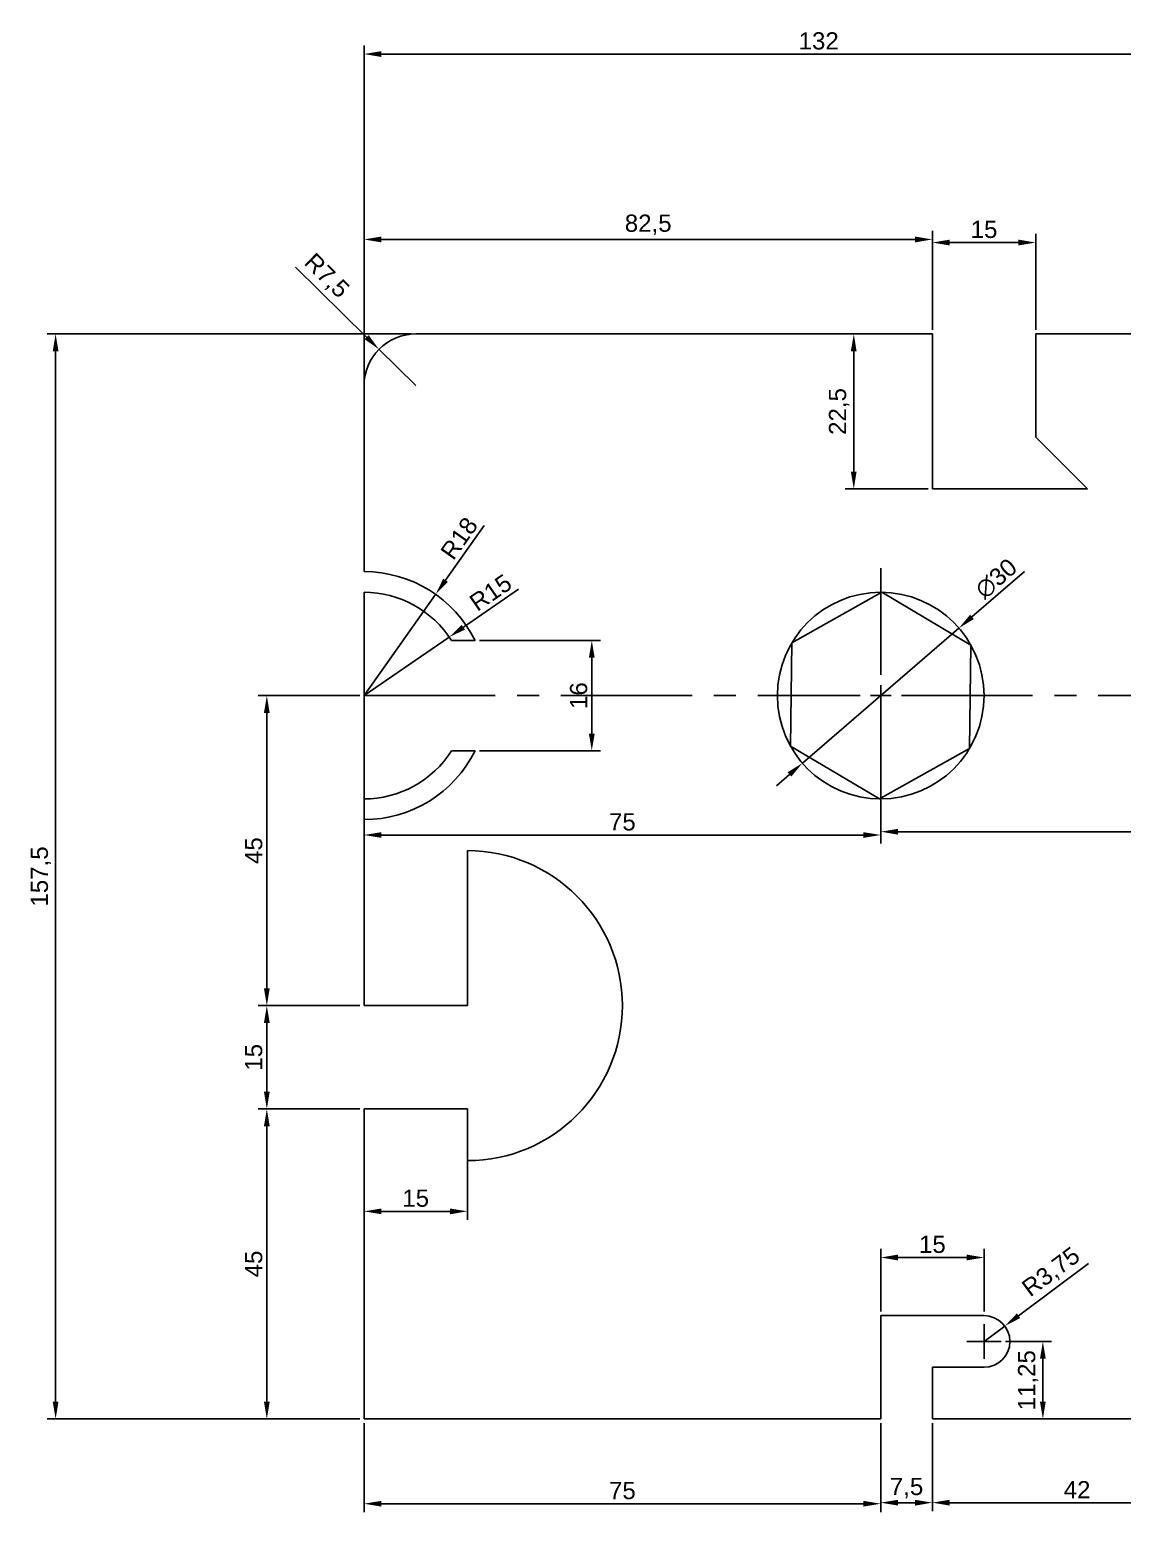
# Model space of a CAD drawing. Header units: millimetres. Extents: x 0 to 660, y 0 to 421.
# Drawn here: x 317.7 to 476.3, y 183.9 to 399.1 of the extents above; entities that cross this region are included whole.
import ezdxf

# ---------------------------------------------------------------- set-up
doc = ezdxf.new("R2010")
doc.units = ezdxf.units.MM
doc.linetypes.add('CENTER2', pattern=[28.575, 19.05, -3.175, 3.175, -3.175])
doc.styles.get("Standard").update_dxf_attribs({"font": 'arial.ttf'})
doc.dimstyles.new('ISO-25', dxfattribs={"dimtxt": 2.5, "dimasz": 2.5, "dimexe": 1.25, "dimexo": 0.625, "dimtad": 1, "dimtxsty": 'Standard', "dimcen": 2.5, "dimadec": 0, "dimazin": 0, "dimtfac": 1, "dimtmove": 0, "dimatfit": 3, "dimfxl": 1, "dimarcsym": 0})

# ---------------------------------------------------------------- blocks, each defined once
blk = doc.blocks.new('*D73')
at = {"color": 0, "lineweight": -2, "transparency": 16777216}
for p, q in [((366.21, 196.81), (366.21, 183.89)), ((441.21, 196.81), (441.21, 183.89)), ((368.71, 185.14), (438.71, 185.14))]:
    blk.add_line(p, q, dxfattribs=at)
at = {"color": 0, "transparency": 16777216}
for points in [[(368.71, 185.55), (368.71, 184.72), (366.21, 185.14)], [(438.71, 185.55), (438.71, 184.72), (441.21, 185.14)]]:
    blk.add_solid(points, dxfattribs=at)
at = {"layer": 'Defpoints', "color": 0, "transparency": 16777216}
for p in [(366.21, 197.44), (441.21, 197.44), (441.21, 185.14)]:
    blk.add_point(p, dxfattribs=at)
at = {"color": 0, "transparency": 16777216, "insert": (403.71, 187.03), "char_height": 2.5, "attachment_point": 5}
blk.add_mtext('75', dxfattribs=at)
blk = doc.blocks.new('*D74')
at = {"color": 0, "lineweight": -2, "transparency": 16777216}
for p, q in [((441.21, 213.06), (441.21, 222.13)), ((456.21, 213.06), (456.21, 222.13)), ((443.71, 220.88), (453.71, 220.88))]:
    blk.add_line(p, q, dxfattribs=at)
at = {"color": 0, "transparency": 16777216}
for points in [[(443.71, 221.3), (443.71, 220.46), (441.21, 220.88)], [(453.71, 221.3), (453.71, 220.46), (456.21, 220.88)]]:
    blk.add_solid(points, dxfattribs=at)
at = {"layer": 'Defpoints', "color": 0, "transparency": 16777216}
for p in [(456.21, 220.88), (441.21, 212.44), (456.21, 212.44)]:
    blk.add_point(p, dxfattribs=at)
at = {"color": 0, "transparency": 16777216, "insert": (448.71, 222.78), "char_height": 2.5, "attachment_point": 5}
blk.add_mtext('15', dxfattribs=at)
blk = doc.blocks.new('*D75')
at = {"color": 0, "lineweight": -2, "transparency": 16777216}
for p, q in [((441.21, 196.81), (441.21, 184.04)), ((448.71, 196.81), (448.71, 184.04)), ((443.71, 185.29), (446.21, 185.29))]:
    blk.add_line(p, q, dxfattribs=at)
at = {"color": 0, "transparency": 16777216}
for points in [[(443.71, 185.71), (443.71, 184.87), (441.21, 185.29)], [(446.21, 185.71), (446.21, 184.87), (448.71, 185.29)]]:
    blk.add_solid(points, dxfattribs=at)
at = {"layer": 'Defpoints', "color": 0, "transparency": 16777216}
for p in [(441.21, 197.44), (448.71, 197.44), (448.71, 185.29)]:
    blk.add_point(p, dxfattribs=at)
at = {"color": 0, "transparency": 16777216, "insert": (444.96, 187.41), "char_height": 2.5, "attachment_point": 5}
blk.add_mtext('7,5', dxfattribs=at)
blk = doc.blocks.new('*D76')
at = {"color": 0, "lineweight": -2, "transparency": 16777216}
for p, q in [((448.71, 196.81), (448.71, 184.04)), ((490.71, 196.81), (490.71, 184.04)), ((451.21, 185.29), (488.21, 185.29))]:
    blk.add_line(p, q, dxfattribs=at)
at = {"color": 0, "transparency": 16777216}
for points in [[(451.21, 185.71), (451.21, 184.87), (448.71, 185.29)], [(488.21, 185.71), (488.21, 184.87), (490.71, 185.29)]]:
    blk.add_solid(points, dxfattribs=at)
at = {"layer": 'Defpoints', "color": 0, "transparency": 16777216}
for p in [(448.71, 197.44), (490.71, 197.44), (490.71, 185.29)]:
    blk.add_point(p, dxfattribs=at)
at = {"color": 0, "transparency": 16777216, "insert": (469.71, 187.17), "char_height": 2.5, "attachment_point": 5}
blk.add_mtext('42', dxfattribs=at)
blk = doc.blocks.new('*D88')
at = {"color": 0, "lineweight": -2, "transparency": 16777216}
for p, q in [((459.34, 208.69), (466, 208.69)), ((464.75, 206.19), (464.75, 199.94)), ((464.12, 197.44), (463.5, 197.44))]:
    blk.add_line(p, q, dxfattribs=at)
at = {"color": 0, "transparency": 16777216}
for points in [[(464.33, 206.19), (465.16, 206.19), (464.75, 208.69)], [(464.33, 199.94), (465.16, 199.94), (464.75, 197.44)]]:
    blk.add_solid(points, dxfattribs=at)
at = {"layer": 'Defpoints', "color": 0, "transparency": 16777216}
for p in [(458.71, 208.69), (464.75, 197.44), (464.75, 197.44)]:
    blk.add_point(p, dxfattribs=at)
at = {"color": 0, "transparency": 16777216, "insert": (462.62, 203.06), "char_height": 2.5, "attachment_point": 5, "rotation": 90}
blk.add_mtext('11,25', dxfattribs=at)
blk = doc.blocks.new('*D89')
at = {"color": 0, "lineweight": -2, "transparency": 16777216}
for p, q in [((471.37, 219.99), (461.22, 212.42)), ((456.21, 208.69), (459.22, 210.93))]:
    blk.add_line(p, q, dxfattribs=at)
at = {"color": 0, "transparency": 16777216}
blk.add_solid([(460.97, 212.76), (461.47, 212.09), (459.22, 210.93)], dxfattribs=at)
at = {"layer": 'Defpoints', "color": 0, "transparency": 16777216}
for p in [(459.22, 210.93), (456.21, 208.69)]:
    blk.add_point(p, dxfattribs=at)
at = {"color": 0, "transparency": 16777216, "insert": (466.03, 218.66), "char_height": 2.5, "attachment_point": 5, "rotation": 36.6908}
blk.add_mtext('R3,75', dxfattribs=at)
blk = doc.blocks.new('*D101')
at = {"color": 0, "lineweight": -2, "transparency": 16777216}
for p, q in [((437.92, 354.94), (438.55, 354.94)), ((437.3, 334.94), (437.3, 352.44)), ((448.09, 332.44), (436.05, 332.44))]:
    blk.add_line(p, q, dxfattribs=at)
at = {"color": 0, "transparency": 16777216}
for points in [[(436.88, 352.44), (437.71, 352.44), (437.3, 354.94)], [(436.88, 334.94), (437.71, 334.94), (437.3, 332.44)]]:
    blk.add_solid(points, dxfattribs=at)
at = {"layer": 'Defpoints', "color": 0, "transparency": 16777216}
for p in [(437.3, 354.94), (437.3, 354.94), (448.71, 332.44)]:
    blk.add_point(p, dxfattribs=at)
at = {"color": 0, "transparency": 16777216, "insert": (435.17, 343.69), "char_height": 2.5, "attachment_point": 5, "rotation": 90}
blk.add_mtext('22,5', dxfattribs=at)
blk = doc.blocks.new('*D102')
at = {"color": 0, "lineweight": -2, "transparency": 16777216}
for p, q in [((448.71, 355.56), (448.71, 369.46)), ((451.21, 368.21), (461.21, 368.21)), ((463.71, 355.56), (463.71, 369.46))]:
    blk.add_line(p, q, dxfattribs=at)
at = {"color": 0, "transparency": 16777216}
for points in [[(451.21, 368.63), (451.21, 367.79), (448.71, 368.21)], [(461.21, 368.63), (461.21, 367.79), (463.71, 368.21)]]:
    blk.add_solid(points, dxfattribs=at)
at = {"layer": 'Defpoints', "color": 0, "transparency": 16777216}
for p in [(463.71, 368.21), (448.71, 354.94), (463.71, 354.94)]:
    blk.add_point(p, dxfattribs=at)
at = {"color": 0, "transparency": 16777216, "insert": (456.21, 370.11), "char_height": 2.5, "attachment_point": 5}
blk.add_mtext('15', dxfattribs=at)
blk = doc.blocks.new('*D104')
at = {"color": 0, "lineweight": -2, "transparency": 16777216}
for p, q in [((366.21, 348.06), (366.21, 396.82)), ((498.21, 396.2), (498.21, 396.82)), ((368.71, 395.57), (495.71, 395.57))]:
    blk.add_line(p, q, dxfattribs=at)
at = {"color": 0, "transparency": 16777216}
for points in [[(368.71, 395.99), (368.71, 395.15), (366.21, 395.57)], [(495.71, 395.99), (495.71, 395.15), (498.21, 395.57)]]:
    blk.add_solid(points, dxfattribs=at)
at = {"layer": 'Defpoints', "color": 0, "transparency": 16777216}
for p in [(498.21, 395.57), (498.21, 395.57), (366.21, 347.44)]:
    blk.add_point(p, dxfattribs=at)
at = {"color": 0, "transparency": 16777216, "insert": (432.21, 397.47), "char_height": 2.5, "attachment_point": 5}
blk.add_mtext('132', dxfattribs=at)
blk = doc.blocks.new('*D105')
at = {"color": 0, "lineweight": -2, "transparency": 16777216}
for p, q in [((462.1, 320.46), (454.46, 313.87)), ((429.85, 292.64), (452.57, 312.24)), ((427.96, 291.01), (426.07, 289.37))]:
    blk.add_line(p, q, dxfattribs=at)
at = {"color": 0, "transparency": 16777216}
for points in [[(454.19, 314.19), (454.73, 313.56), (452.57, 312.24)], [(427.69, 291.32), (428.23, 290.69), (429.85, 292.64)]]:
    blk.add_solid(points, dxfattribs=at)
at = {"layer": 'Defpoints', "color": 0, "transparency": 16777216}
for p in [(452.57, 312.24), (429.85, 292.64)]:
    blk.add_point(p, dxfattribs=at)
at = {"color": 0, "transparency": 16777216, "insert": (457.98, 319.42), "char_height": 2.5, "attachment_point": 5, "rotation": 40.7919}
blk.add_mtext('∅30', dxfattribs=at)
blk = doc.blocks.new('*U107')
at = {"color": 0, "linetype": 'CENTER2', "transparency": 16777216}
for p, q in [((0, 3), (0, 18.5)), ((-75, 0), (-3, 0)), ((3, 0), (119.42, 0)), ((0, -18.5), (0, -3))]:
    blk.add_line(p, q, dxfattribs=at)
at = {"color": 0, "linetype": 'Continuous', "transparency": 16777216}
for p, q in [((-1.5, 0), (1.5, 0)), ((0, -1.5), (0, 1.5))]:
    blk.add_line(p, q, dxfattribs=at)
blk = doc.blocks.new('*D108')
at = {"color": 0, "lineweight": -2, "transparency": 16777216}
for p, q in [((441.21, 301.81), (441.21, 281.44)), ((531.21, 301.81), (531.21, 281.44)), ((528.71, 282.69), (443.71, 282.69))]:
    blk.add_line(p, q, dxfattribs=at)
at = {"color": 0, "transparency": 16777216}
for points in [[(443.71, 283.1), (443.71, 282.27), (441.21, 282.69)], [(528.71, 283.1), (528.71, 282.27), (531.21, 282.69)]]:
    blk.add_solid(points, dxfattribs=at)
at = {"layer": 'Defpoints', "color": 0, "transparency": 16777216}
for p in [(441.21, 302.44), (531.21, 302.44), (441.21, 282.69)]:
    blk.add_point(p, dxfattribs=at)
at = {"color": 0, "transparency": 16777216, "insert": (486.21, 284.59), "char_height": 2.5, "attachment_point": 5}
blk.add_mtext('90', dxfattribs=at)
blk = doc.blocks.new('*D109')
at = {"color": 0, "lineweight": -2, "transparency": 16777216}
for p, q in [((366.21, 301.81), (366.21, 280.96)), ((441.21, 301.81), (441.21, 280.96)), ((368.71, 282.21), (438.71, 282.21))]:
    blk.add_line(p, q, dxfattribs=at)
at = {"color": 0, "transparency": 16777216}
for points in [[(368.71, 282.62), (368.71, 281.79), (366.21, 282.21)], [(438.71, 282.62), (438.71, 281.79), (441.21, 282.21)]]:
    blk.add_solid(points, dxfattribs=at)
at = {"layer": 'Defpoints', "color": 0, "transparency": 16777216}
for p in [(366.21, 302.44), (441.21, 302.44), (441.21, 282.21)]:
    blk.add_point(p, dxfattribs=at)
at = {"color": 0, "transparency": 16777216, "insert": (403.71, 284.1), "char_height": 2.5, "attachment_point": 5}
blk.add_mtext('75', dxfattribs=at)
blk = doc.blocks.new('*D110')
at = {"color": 0, "lineweight": -2, "transparency": 16777216}
for p, q in [((388.65, 317.88), (380.63, 312.36)), ((366.21, 302.44), (378.57, 310.94))]:
    blk.add_line(p, q, dxfattribs=at)
at = {"color": 0, "transparency": 16777216}
blk.add_solid([(380.39, 312.7), (380.86, 312.02), (378.57, 310.94)], dxfattribs=at)
at = {"layer": 'Defpoints', "color": 0, "transparency": 16777216}
for p in [(378.57, 310.94), (366.21, 302.44)]:
    blk.add_point(p, dxfattribs=at)
at = {"color": 0, "transparency": 16777216, "insert": (384.59, 317.4), "char_height": 2.5, "attachment_point": 5, "rotation": 34.5339}
blk.add_mtext('R15', dxfattribs=at)
blk = doc.blocks.new('*D111')
at = {"color": 0, "lineweight": -2, "transparency": 16777216}
for p, q in [((383.66, 327.12), (378.04, 319.18)), ((366.21, 302.44), (376.6, 317.14))]:
    blk.add_line(p, q, dxfattribs=at)
at = {"color": 0, "transparency": 16777216}
blk.add_solid([(377.7, 319.42), (378.38, 318.94), (376.6, 317.14)], dxfattribs=at)
at = {"layer": 'Defpoints', "color": 0, "transparency": 16777216}
for p in [(376.6, 317.14), (366.21, 302.44)]:
    blk.add_point(p, dxfattribs=at)
at = {"color": 0, "transparency": 16777216, "insert": (380.02, 325.27), "char_height": 2.5, "attachment_point": 5, "rotation": 54.7422}
blk.add_mtext('R18', dxfattribs=at)
blk = doc.blocks.new('*D112')
at = {"color": 0, "lineweight": -2, "transparency": 16777216}
for p, q in [((365.59, 242.44), (350.85, 242.44)), ((352.1, 199.94), (352.1, 239.94)), ((365.59, 197.44), (350.85, 197.44))]:
    blk.add_line(p, q, dxfattribs=at)
at = {"color": 0, "transparency": 16777216}
for points in [[(351.68, 239.94), (352.52, 239.94), (352.1, 242.44)], [(351.68, 199.94), (352.52, 199.94), (352.1, 197.44)]]:
    blk.add_solid(points, dxfattribs=at)
at = {"layer": 'Defpoints', "color": 0, "transparency": 16777216}
for p in [(352.1, 242.44), (366.21, 242.44), (366.21, 197.44)]:
    blk.add_point(p, dxfattribs=at)
at = {"color": 0, "transparency": 16777216, "insert": (350.2, 219.94), "char_height": 2.5, "attachment_point": 5, "rotation": 90}
blk.add_mtext('45', dxfattribs=at)
blk = doc.blocks.new('*D113')
at = {"color": 0, "lineweight": -2, "transparency": 16777216}
for p, q in [((366.21, 241.81), (366.21, 226.33)), ((381.21, 241.81), (381.21, 226.33)), ((368.71, 227.58), (378.71, 227.58))]:
    blk.add_line(p, q, dxfattribs=at)
at = {"color": 0, "transparency": 16777216}
for points in [[(368.71, 227.99), (368.71, 227.16), (366.21, 227.58)], [(378.71, 227.99), (378.71, 227.16), (381.21, 227.58)]]:
    blk.add_solid(points, dxfattribs=at)
at = {"layer": 'Defpoints', "color": 0, "transparency": 16777216}
for p in [(366.21, 242.44), (381.21, 242.44), (381.21, 227.58)]:
    blk.add_point(p, dxfattribs=at)
at = {"color": 0, "transparency": 16777216, "insert": (373.71, 229.48), "char_height": 2.5, "attachment_point": 5}
blk.add_mtext('15', dxfattribs=at)
blk = doc.blocks.new('*D114')
at = {"color": 0, "lineweight": -2, "transparency": 16777216}
for p, q in [((365.59, 257.44), (350.85, 257.44)), ((352.1, 254.94), (352.1, 244.94)), ((365.59, 242.44), (350.85, 242.44))]:
    blk.add_line(p, q, dxfattribs=at)
at = {"color": 0, "transparency": 16777216}
for points in [[(351.68, 254.94), (352.52, 254.94), (352.1, 257.44)], [(351.68, 244.94), (352.52, 244.94), (352.1, 242.44)]]:
    blk.add_solid(points, dxfattribs=at)
at = {"layer": 'Defpoints', "color": 0, "transparency": 16777216}
for p in [(366.21, 257.44), (352.1, 242.44), (366.21, 242.44)]:
    blk.add_point(p, dxfattribs=at)
at = {"color": 0, "transparency": 16777216, "insert": (350.2, 249.94), "char_height": 2.5, "attachment_point": 5, "rotation": 90}
blk.add_mtext('15', dxfattribs=at)
blk = doc.blocks.new('*D115')
at = {"color": 0, "lineweight": -2, "transparency": 16777216}
for p, q in [((365.59, 302.44), (350.85, 302.44)), ((352.1, 259.94), (352.1, 299.94)), ((365.59, 257.44), (350.85, 257.44))]:
    blk.add_line(p, q, dxfattribs=at)
at = {"color": 0, "transparency": 16777216}
for points in [[(351.68, 299.94), (352.52, 299.94), (352.1, 302.44)], [(351.68, 259.94), (352.52, 259.94), (352.1, 257.44)]]:
    blk.add_solid(points, dxfattribs=at)
at = {"layer": 'Defpoints', "color": 0, "transparency": 16777216}
for p in [(352.1, 302.44), (366.21, 302.44), (366.21, 257.44)]:
    blk.add_point(p, dxfattribs=at)
at = {"color": 0, "transparency": 16777216, "insert": (350.2, 279.94), "char_height": 2.5, "attachment_point": 5, "rotation": 90}
blk.add_mtext('45', dxfattribs=at)
blk = doc.blocks.new('*D116')
at = {"color": 0, "lineweight": -2, "transparency": 16777216}
for p, q in [((382.96, 310.44), (400.52, 310.44)), ((399.27, 307.94), (399.27, 296.94)), ((382.96, 294.44), (400.52, 294.44))]:
    blk.add_line(p, q, dxfattribs=at)
at = {"color": 0, "transparency": 16777216}
for points in [[(398.85, 307.94), (399.69, 307.94), (399.27, 310.44)], [(398.85, 296.94), (399.69, 296.94), (399.27, 294.44)]]:
    blk.add_solid(points, dxfattribs=at)
at = {"layer": 'Defpoints', "color": 0, "transparency": 16777216}
for p in [(382.33, 310.44), (382.33, 294.44), (399.27, 294.44)]:
    blk.add_point(p, dxfattribs=at)
at = {"color": 0, "transparency": 16777216, "insert": (397.37, 302.44), "char_height": 2.5, "attachment_point": 5, "rotation": 90}
blk.add_mtext('16', dxfattribs=at)
blk = doc.blocks.new('*D117')
at = {"color": 0, "lineweight": -2, "transparency": 16777216}
for p, q in [((373.09, 354.94), (320.19, 354.94)), ((321.44, 352.44), (321.44, 199.94)), ((365.59, 197.44), (320.19, 197.44))]:
    blk.add_line(p, q, dxfattribs=at)
at = {"color": 0, "transparency": 16777216}
for points in [[(321.02, 352.44), (321.86, 352.44), (321.44, 354.94)], [(321.02, 199.94), (321.86, 199.94), (321.44, 197.44)]]:
    blk.add_solid(points, dxfattribs=at)
at = {"layer": 'Defpoints', "color": 0, "transparency": 16777216}
for p in [(373.71, 354.94), (321.44, 197.44), (366.21, 197.44)]:
    blk.add_point(p, dxfattribs=at)
at = {"color": 0, "transparency": 16777216, "insert": (319.31, 276.19), "char_height": 2.5, "attachment_point": 5, "rotation": 90}
blk.add_mtext('157,5', dxfattribs=at)
blk = doc.blocks.new('*D118')
at = {"color": 0, "lineweight": -2, "transparency": 16777216}
for p, q in [((356.27, 364.65), (366.59, 354.46)), ((373.71, 347.44), (368.37, 352.71))]:
    blk.add_line(p, q, dxfattribs=at)
at = {"color": 0, "transparency": 16777216}
blk.add_solid([(366.89, 354.76), (366.3, 354.17), (368.37, 352.71)], dxfattribs=at)
at = {"layer": 'Defpoints', "color": 0, "transparency": 16777216}
for p in [(368.37, 352.71), (373.71, 347.44)]:
    blk.add_point(p, dxfattribs=at)
at = {"color": 0, "transparency": 16777216, "insert": (360.69, 363.28), "char_height": 2.5, "attachment_point": 5, "rotation": 315.3775}
blk.add_mtext('R7,5', dxfattribs=at)
blk = doc.blocks.new('*D119')
at = {"color": 0, "lineweight": -2, "transparency": 16777216}
for p, q in [((366.21, 348.06), (366.21, 369.91)), ((368.71, 368.66), (446.21, 368.66)), ((448.71, 355.56), (448.71, 369.91))]:
    blk.add_line(p, q, dxfattribs=at)
at = {"color": 0, "transparency": 16777216}
for points in [[(368.71, 369.08), (368.71, 368.24), (366.21, 368.66)], [(446.21, 369.08), (446.21, 368.24), (448.71, 368.66)]]:
    blk.add_solid(points, dxfattribs=at)
at = {"layer": 'Defpoints', "color": 0, "transparency": 16777216}
for p in [(448.71, 368.66), (448.71, 354.94), (366.21, 347.44)]:
    blk.add_point(p, dxfattribs=at)
at = {"color": 0, "transparency": 16777216, "insert": (407.46, 370.79), "char_height": 2.5, "attachment_point": 5}
blk.add_mtext('82,5', dxfattribs=at)

msp = doc.modelspace()

# ---------------------------------------------------------------- linework, layer by layer
at = {"color": 2}
for p, q in [((373.71, 354.94), (448.71, 354.94)), ((448.71, 354.94), (448.71, 332.44)), ((463.71, 354.94), (463.71, 339.94)), ((463.71, 354.94), (494.21, 354.94)), ((366.21, 320.44), (366.21, 347.44)), ((463.71, 339.94), (471.21, 332.44)), ((448.71, 332.44), (471.21, 332.44)), ((366.21, 302.44), (366.21, 317.44)), ((378.899, 310.44), (382.335, 310.44)), ((366.21, 287.44), (366.21, 302.44)), ((378.899, 294.44), (382.335, 294.44)), ((366.21, 257.44), (366.21, 284.44)), ((381.21, 257.44), (381.21, 279.94)), ((381.21, 257.44), (366.21, 257.44)), ((366.21, 197.44), (366.21, 242.44)), ((366.21, 242.44), (381.21, 242.44)), ((381.21, 242.44), (381.21, 234.94)), ((441.21, 197.44), (441.21, 212.44)), ((441.21, 212.44), (456.21, 212.44)), ((456.21, 206.19), (456.21, 211.19)), ((453.71, 208.69), (458.71, 208.69)), ((448.71, 197.44), (448.71, 204.94)), ((456.21, 204.94), (448.71, 204.94)), ((366.21, 197.44), (441.21, 197.44)), ((448.71, 197.44), (490.71, 197.44))]:
    msp.add_line(p, q, dxfattribs=at)
msp.add_lwpolyline([(441.394, 317.439), (428.313, 310.098), (428.129, 295.099), (441.027, 287.441), (454.108, 294.781), (454.292, 309.78)], close=True, dxfattribs=at)
msp.add_circle((441.21, 302.44), 15, dxfattribs=at)
for centre, radius, start, end in [((373.71, 347.44), 7.5, 90, 180), ((366.21, 302.44), 18, 26.3878, 90), ((366.21, 302.44), 15, 32.23095, 90), ((366.21, 302.44), 15, 270, 327.76905), ((366.21, 302.44), 18, 270, 333.6122), ((381.21, 257.44), 22.5, 270, 90), ((456.21, 208.69), 3.75, 270, 90)]:
    msp.add_arc(centre, radius, start, end, dxfattribs=at)

# ---------------------------------------------------------------- block references
at = {"linetype": 'CENTER2'}
msp.add_blockref('*U107', (441.21, 302.44), dxfattribs=at)

# ---------------------------------------------------------------- dimensions: what is measured, and where the dimension line sits
for base, p1, p2, angle, picture, middle in [((498.21, 395.571), (366.21, 347.44), (498.21, 395.571), 180, '*D104', (432.21, 397.474)), ((448.71, 368.661), (366.21, 347.44), (448.71, 354.94), 180, '*D119', (407.46, 370.788)), ((321.44, 197.44), (373.71, 354.94), (366.21, 197.44), 90, '*D117', (319.312, 276.19)), ((437.297, 354.94), (448.71, 332.44), (437.297, 354.94), 90, '*D101', (435.17, 343.69)), ((399.271, 294.44), (382.335, 310.44), (382.335, 294.44), 90, '*D116', (397.37, 302.44)), ((352.1, 302.44), (366.21, 257.44), (366.21, 302.44), 270, '*D115', (350.204, 279.94)), ((352.1, 242.44), (366.21, 257.44), (366.21, 242.44), 270, '*D114', (350.199, 249.94)), ((352.1, 242.44), (366.21, 197.44), (366.21, 242.44), 90, '*D112', (350.204, 219.94)), ((464.748, 197.44), (458.71, 208.69), (464.748, 197.44), 90, '*D88', (462.621, 203.065)), ((448.71, 185.289), (441.21, 197.44), (448.71, 197.44), 180, '*D75', (444.96, 187.412))]:
    dim = msp.add_linear_dim(base=base, p1=p1, p2=p2, angle=angle, dimstyle='ISO-25')
    dim.commit()
    dim.dimension.update_dxf_attribs({"geometry": picture, "text_midpoint": middle})
for base, p1, p2, picture, middle in [((463.71, 368.211), (448.71, 354.94), (463.71, 354.94), '*D102', (456.21, 370.113)), ((441.21, 282.208), (366.21, 302.44), (441.21, 302.44), '*D109', (403.71, 284.104)), ((381.21, 227.576), (366.21, 242.44), (381.21, 242.44), '*D113', (373.71, 229.477)), ((456.21, 220.879), (441.21, 212.44), (456.21, 212.44), '*D74', (448.71, 222.78)), ((441.21, 185.136), (366.21, 197.44), (441.21, 197.44), '*D73', (403.71, 187.033)), ((490.71, 185.289), (448.71, 197.44), (490.71, 197.44), '*D76', (469.71, 187.169))]:
    dim = msp.add_linear_dim(base=base, p1=p1, p2=p2, dimstyle='ISO-25')
    dim.commit()
    dim.dimension.update_dxf_attribs({"geometry": picture, "text_midpoint": middle})
dim = msp.add_radius_dim(center=(373.71, 347.44), mpoint=(368.372, 352.708), dimstyle='ISO-25')
dim.commit()
dim.dimension.update_dxf_attribs({"geometry": '*D118', "text_midpoint": (359.195, 361.765), "dimtype": 164})
for center, mpoint, picture, middle in [((366.21, 302.44), (376.601, 317.138), '*D111', (380.021, 325.27)), ((366.21, 302.44), (378.567, 310.943), '*D110', (384.592, 317.397)), ((456.21, 208.69), (459.217, 210.93), '*D89', (466.027, 218.658))]:
    dim = msp.add_radius_dim(center=center, mpoint=mpoint, dimstyle='ISO-25')
    dim.commit()
    dim.dimension.update_dxf_attribs({"geometry": picture, "text_midpoint": middle})
dim = msp.add_diameter_dim_2p(p1=(429.854, 292.64), p2=(452.567, 312.24), dimstyle='ISO-25')
dim.commit()
dim.dimension.update_dxf_attribs({"geometry": '*D105', "text_midpoint": (459.224, 317.984), "dimtype": 163})
dim = msp.add_linear_dim(base=(441.21, 282.686), p1=(531.21, 302.44), p2=(441.21, 302.44), dimstyle='ISO-25')
dim.commit()
dim.dimension.update_dxf_attribs({"geometry": '*D108', "text_midpoint": (486.21, 282.686), "dimtype": 160})

doc.saveas('drawing.dxf')
